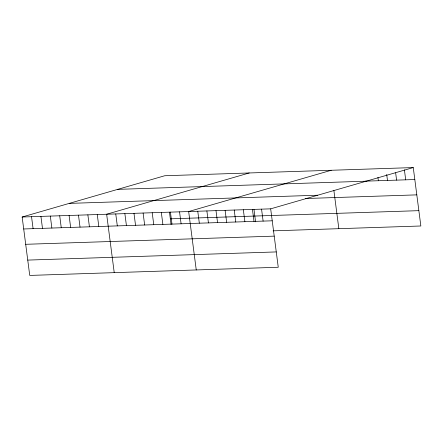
<?xml version="1.0" encoding="UTF-8"?>
<svg xmlns="http://www.w3.org/2000/svg" width="443" height="443" viewBox="0 0 443 443"><rect width="100%" height="100%" fill="white"/><g stroke="black" fill="none" stroke-linecap="round" stroke-linejoin="round"><path stroke-width="0.66" d="M413.264 167.576L270.673 208.841L278.259 267.256L29.736 275.424L22.15 217.015L164.741 175.744L413.264 167.576L420.85 225.985L273.098 230.842M249.237 172.969L106.647 214.235L114.233 272.65M331.253 170.273L188.663 211.538L196.249 269.953M365.348 181.159L414.814 179.531M117.683 189.36L366.206 181.193M69.202 203.392L317.731 195.225M305.504 198.519L416.808 194.865M22.15 217.015L270.673 208.841M170.334 218.825L418.856 210.658M23.7 228.97L272.224 220.802M25.694 244.298L274.217 236.13M27.743 260.096L276.266 251.923M404.409 169.868L405.705 179.83M395.643 172.825L396.59 180.129M386.7 174.453L387.481 180.428M377.934 177.41L378.366 180.733M333.884 190.534L338.84 228.682M261.558 209.14L263.114 221.101M253.977 209.467L255.578 221.799M252.449 209.445L254 221.4M243.334 209.744L244.89 221.699M234.225 210.043L235.776 221.998M225.11 210.342L226.661 222.297M215.996 210.641L217.552 222.596M206.887 210.94L208.437 222.895M197.772 211.239L199.328 223.194M179.548 211.837L181.098 223.798M170.433 212.136L171.989 224.097M169.481 212.247L171.081 224.573M161.324 212.435L162.874 224.396M152.209 212.74L153.765 224.695M143.1 213.039L144.651 224.994M133.985 213.338L135.536 225.293M124.871 213.637L126.427 225.592M115.761 213.936L117.312 225.891M97.261 214.545L98.811 226.5M87.869 214.849L89.425 226.81M78.483 215.16L80.033 227.121M69.091 215.47L70.647 227.425M59.705 215.78L61.256 227.735M50.314 216.084L51.87 228.045M40.928 216.394L42.478 228.355M31.536 216.705L33.092 228.66"/></g></svg>
